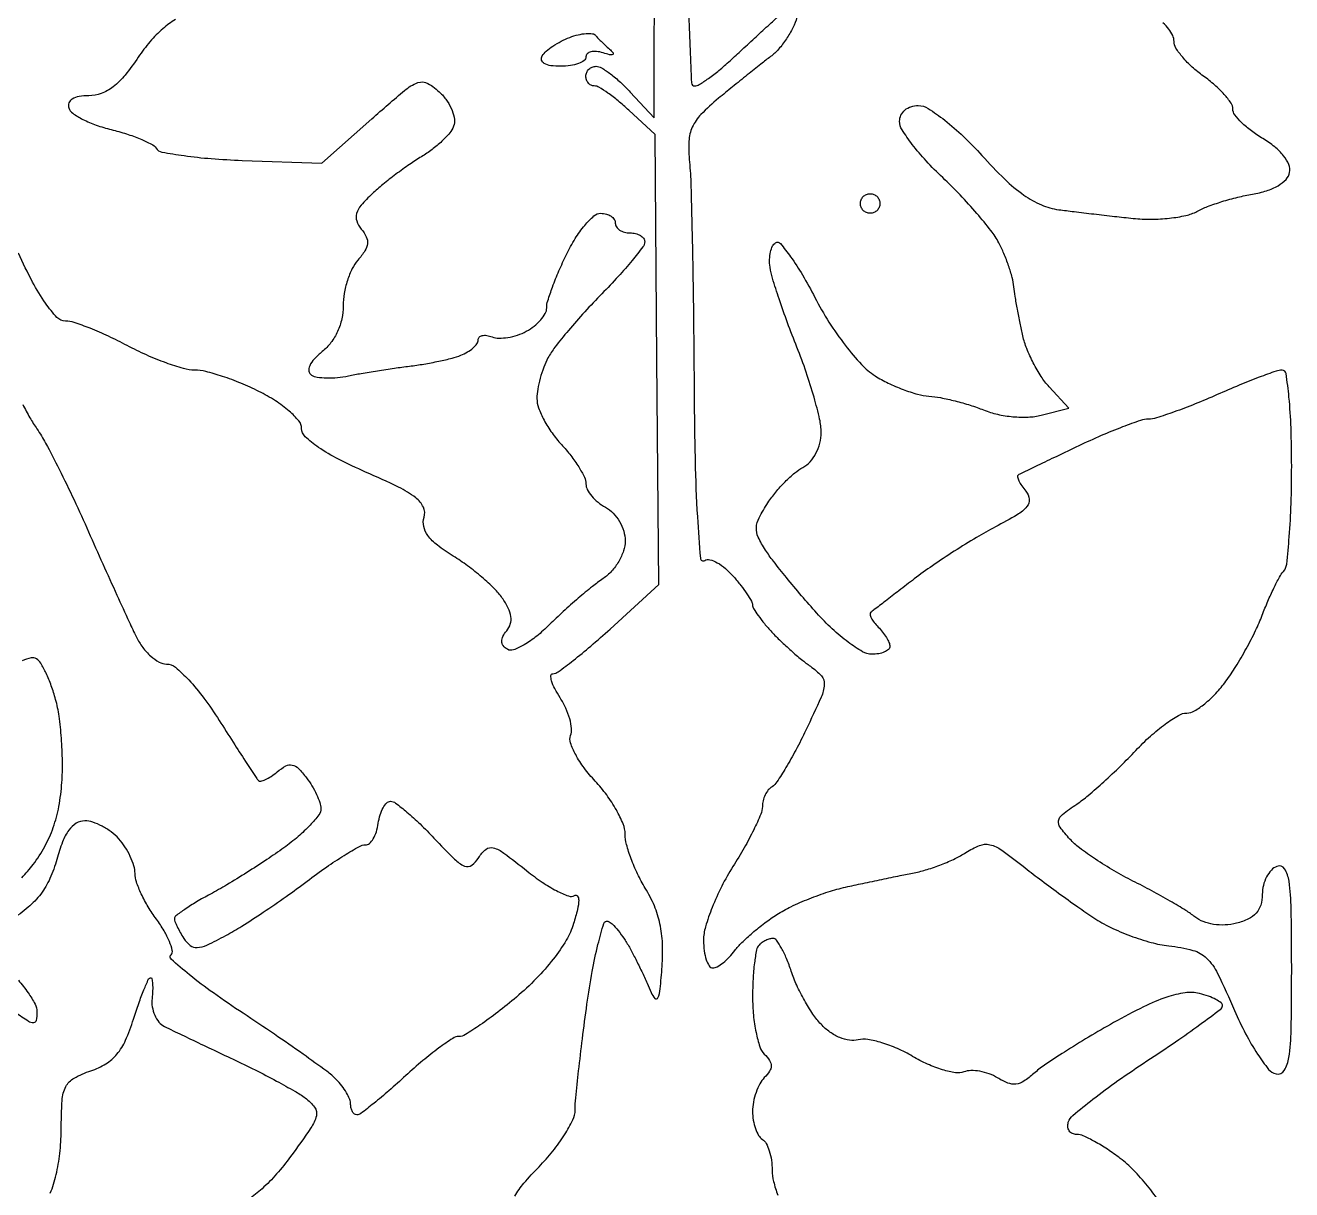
# Model space of a CAD drawing. Extents: x 0 to 102, y 0 to 135.
# Drawn here: x 90.59 to 101.52, y 93.6 to 103.65 of the extents above; entities that cross this region are included whole.
import ezdxf

# ---------------------------------------------------------------- set-up
doc = ezdxf.new("R2010")
doc.units = 0
doc.header["$MEASUREMENT"] = 0

msp = doc.modelspace()

# ---------------------------------------------------------------- linework, layer by layer
for points in [[(94.815615, 93.542927, -0.04665), (94.893726, 93.654057, -0.016855), (95.02395, 93.796791, 0.024171), (95.143726, 93.931992, 0.027258), (95.244844, 94.072994, 0.028025), (95.316597, 94.200791, 0.115374), (95.336334, 94.2867, -0.025771), (95.341304, 94.390949, -0.002965), (95.365928, 94.624398, -0.003567), (95.398869, 94.901894, -0.002902), (95.438004, 95.198711, -0.0101), (95.482831, 95.481706, -0.017227), (95.533133, 95.715702, -0.011615), (95.583347, 95.897544, -0.422761), (95.61815, 95.915583, -0.116743), (95.655368, 95.89255, -0.025042), (95.706584, 95.835791, -0.024874), (95.760587, 95.762388, -0.021476), (95.809929, 95.680372, -0.007568), (95.85849, 95.587893, -0.005384), (95.910213, 95.482871, -0.005436), (95.957407, 95.381572, -0.011516), (95.991288, 95.3019, 0.091986), (96.02416, 95.249759, 0.544165), (96.050101, 95.254262, 0.075829), (96.069876, 95.331432, 0.007255), (96.086406, 95.525491, 0.027503), (96.089478, 95.724007, 0.04306), (96.068098, 95.893354, 0.04604), (96.019596, 96.048135, 0.037971), (95.940982, 96.202291, -0.024947), (95.874683, 96.324343, -0.022745), (95.818602, 96.45616, -0.023397), (95.779393, 96.578572, -0.065456), (95.767516, 96.667703, 0.096959), (95.750037, 96.756175, 0.03136), (95.691569, 96.876881, 0.029925), (95.608096, 97.006083, 0.02949), (95.509418, 97.125063, -0.028044), (95.41405, 97.239377, -0.036207), (95.340674, 97.354656, -0.039314), (95.29604, 97.455726, -0.177758), (95.296964, 97.519143, 0.117139), (95.304974, 97.578925, 0.042769), (95.289122, 97.663393, 0.039513), (95.255183, 97.756375, 0.037787), (95.206616, 97.844333, -0.02386), (95.159716, 97.923952, -0.04853), (95.132292, 97.991122, -0.08548), (95.126827, 98.036398, -0.392149), (95.14412, 98.053265, 0.153439), (95.189304, 98.06874, 0.00722), (95.319116, 98.167204, 0.011334), (95.470938, 98.291499, 0.007855), (95.637089, 98.438525), (96.056878, 98.821921), (96.041209, 100.765096), (96.025541, 102.708271), (95.799417, 102.917835, 0.01472), (95.707542, 102.998087, 0.019058), (95.618494, 103.06584, 0.017042), (95.541437, 103.116131, 0.136882), (95.501046, 103.1274, -0.116351), (95.473489, 103.133901, -0.100505), (95.450022, 103.152251, -0.093107), (95.43427, 103.179692, -0.084057), (95.4288, 103.212, -0.103907), (95.435582, 103.244281, -0.098963), (95.454838, 103.271749, -0.096726), (95.483605, 103.290156, -0.094374), (95.51744, 103.2966, -0.138313), (95.564065, 103.283451, -0.024061), (95.640418, 103.231453, -0.024539), (95.726425, 103.159734, -0.019818), (95.811616, 103.074822), (96.017152, 102.853045), (96.019813, 104.449572, -0.001573)], [(96.316802, 103.726233, 0.00111), (96.33962, 103.154297, 0.401937), (96.367674, 103.1274, 0.140539), (96.406737, 103.138601, 0.01519), (96.485618, 103.191288, 0.017696), (96.57722, 103.261597, 0.013384), (96.672805, 103.344891, 0.000287), (96.777832, 103.44159, 0.000191), (96.898226, 103.552649, 0.000192), (97.015044, 103.660575, 0.000374), (97.108096, 103.746741)], [(91.886308, 103.701407, 0.041042), (91.777649, 103.621422, 0.036823), (91.666471, 103.509171, 0.030604), (91.565309, 103.37493, -0.025287), (91.452255, 103.221544, -0.056086), (91.348427, 103.120258, -0.074388), (91.246002, 103.062635, -0.09124), (91.138208, 103.0428, 0.040333), (91.054123, 103.036006, 0.097366), (90.995887, 103.014394, 0.160797), (90.966976, 102.980239, 0.17681), (90.965525, 102.93705, 0.163359), (90.999806, 102.891034, 0.033989), (91.087497, 102.838624, 0.032352), (91.20249, 102.789181, 0.025653), (91.332125, 102.750483, -0.017444), (91.463281, 102.713664, -0.021356), (91.582824, 102.669855, -0.020419), (91.678587, 102.625377, -0.123477), (91.719391, 102.589492, 0.198394), (91.769887, 102.556742, 0.010854), (91.960367, 102.525621, 0.0155), (92.194698, 102.499919, 0.010593), (92.462093, 102.484645), (93.149504, 102.459972), (93.581337, 102.843501, -0.005843), (93.864539, 103.089164, -0.08626), (93.977666, 103.155562, -0.222045), (94.06548, 103.148669, -0.067618), (94.17438, 103.06582, -0.049879), (94.232464, 102.994828, -0.0528), (94.274061, 102.915032, -0.058852), (94.29415, 102.838741, -0.127258), (94.287342, 102.778878, -0.083969), (94.253237, 102.721195, -0.028119), (94.185705, 102.649817, -0.027067), (94.100676, 102.5778, -0.027802), (94.009097, 102.516081, 0.017026), (93.906919, 102.450375, 0.010091), (93.789483, 102.36552, 0.010092), (93.675611, 102.276029, 0.017083), (93.584451, 102.196007, 0.024611), (93.488879, 102.096852, 0.104847), (93.449018, 102.025398, 0.163219), (93.450532, 101.961405, 0.086586), (93.490376, 101.891812, -0.061819), (93.533416, 101.824552, -0.13935), (93.543497, 101.765415, -0.117333), (93.521344, 101.703121, -0.037311), (93.461338, 101.624163, 0.067209), (93.411751, 101.55014, 0.035702), (93.370272, 101.447671, 0.034773), (93.342245, 101.334971, 0.045208), (93.333337, 101.229012, -0.054688), (93.321685, 101.116041, -0.05375), (93.285811, 101.007587, -0.054724), (93.228448, 100.911057, -0.061232), (93.153357, 100.833279, 0.033671), (93.084176, 100.769092, 0.080946), (93.045175, 100.711339, 0.144632), (93.03839, 100.66493, 0.222335), (93.060246, 100.631548, 0.10312), (93.109647, 100.613624, 0.030291), (93.190471, 100.606982, 0.029018), (93.284546, 100.610427, 0.027504), (93.379314, 100.624712, -0.007967), (93.488701, 100.645599, -0.003864), (93.629145, 100.668986, -0.003831), (93.775804, 100.691095, -0.00551), (93.906, 100.708241, 0.011858), (94.030222, 100.726207, 0.010503), (94.15861, 100.75068, 0.010607), (94.273298, 100.777603, 0.031419), (94.35015, 100.802612, 0.03967), (94.406804, 100.83045, 0.047677), (94.45471, 100.865475, 0.054601), (94.487804, 100.902075, 0.157797), (94.4982, 100.934196, -0.1981), (94.508047, 100.958074, -0.143429), (94.533535, 100.972118, -0.094466), (94.572415, 100.973297, -0.052137), (94.618489, 100.96093, 0.090556), (94.67715, 100.949905, 0.041437), (94.755088, 100.95597, 0.039237), (94.838431, 100.97627, 0.043539), (94.914589, 101.008862, 0.043946), (94.98185, 101.052856, 0.046995), (95.038756, 101.107049, 0.052054), (95.077904, 101.162839, 0.127651), (95.0904, 101.210986, -0.076997), (95.100003, 101.272975, -0.011805), (95.140683, 101.391357, -0.012955), (95.196037, 101.529744, -0.010916), (95.261574, 101.67331, -0.026629), (95.336267, 101.808961, -0.034914), (95.419163, 101.923527, -0.037487), (95.498502, 102.005167, -0.183197), (95.557674, 102.0276, -0.065927), (95.605431, 102.021276, -0.083175), (95.645903, 102.002749, -0.099213), (95.672973, 101.975262, -0.146019), (95.6826, 101.943, 0.148195), (95.692377, 101.910737, 0.098894), (95.719877, 101.883251, 0.082425), (95.760986, 101.864719, 0.064853), (95.8095, 101.8584, -0.057284), (95.858037, 101.852821, -0.076581), (95.899123, 101.836327, -0.095561), (95.92666, 101.811923, -0.165254), (95.9364, 101.783258, -0.164145), (95.921145, 101.738043, -0.009192), (95.827856, 101.620088, -0.013355), (95.708454, 101.482362, -0.009328), (95.566889, 101.333303, 0.009777), (95.418402, 101.176675, 0.010098), (95.277784, 101.016015, 0.009869), (95.161665, 100.87214, 0.042001), (95.101589, 100.779507, 0.032991), (95.064898, 100.698531, 0.022978), (95.033938, 100.603044, 0.023262), (95.012638, 100.508271, 0.043667), (95.0058, 100.43012, 0.08894), (95.020371, 100.348853, 0.03326), (95.067928, 100.242736, 0.031672), (95.13636, 100.131405, 0.033249), (95.2173, 100.031505, -0.022264), (95.29826, 99.935948, -0.025405), (95.366672, 99.837557, -0.025766), (95.415523, 99.749241, -0.113921), (95.4288, 99.691723, 0.121318), (95.440936, 99.64244, 0.053565), (95.478502, 99.586327, 0.048642), (95.533274, 99.532508, 0.047039), (95.598, 99.4896, -0.078028), (95.663842, 99.439843, -0.059765), (95.718414, 99.367838, -0.059246), (95.754834, 99.284225, -0.07324), (95.7672, 99.200253, -0.079238), (95.753398, 99.113706, -0.052952), (95.712218, 99.02201, -0.051415), (95.65082, 98.937916, -0.061752), (95.57685, 98.873811, 0.021688), (95.485085, 98.806327, 0.008183), (95.362578, 98.704426, 0.008088), (95.232719, 98.58906, 0.009762), (95.114712, 98.476434, -0.02576), (95.003912, 98.37726, -0.037224), (94.895775, 98.302617, -0.04138), (94.80372, 98.258486, -0.233589), (94.751054, 98.263485, -0.089645), (94.715771, 98.295212, -0.157523), (94.702552, 98.331754, -0.12994), (94.712242, 98.374329, -0.052674), (94.745483, 98.424247, 0.10084), (94.776366, 98.481908, 0.106725), (94.781369, 98.545853, 0.081923), (94.758799, 98.619322, 0.037388), (94.707354, 98.705877, 0.045105), (94.638927, 98.786925, 0.017896), (94.531617, 98.885639, 0.017539), (94.407464, 98.984575, 0.021051), (94.283828, 99.068375, -0.024484), (94.146609, 99.162763, -0.06899), (94.064778, 99.245226, -0.106927), (94.028813, 99.323493, -0.132015), (94.032398, 99.403417, 0.192664), (94.026019, 99.490248, 0.114969), (93.95972, 99.571745, 0.051856), (93.811862, 99.663482, 0.010211), (93.527733, 99.794229, -0.015066), (93.293531, 99.904768, -0.031654), (93.120432, 100.007216, -0.038967), (93.006428, 100.098577, -0.207221), (92.9754, 100.17023, 0.176929), (92.951847, 100.234707, 0.039105), (92.867854, 100.319843, 0.035793), (92.748795, 100.408939, 0.026929), (92.606584, 100.489804, 0.01787), (92.45181, 100.56031, 0.017654), (92.291775, 100.619892, 0.017827), (92.14823, 100.662019, 0.062533), (92.052808, 100.674, -0.06932), (91.955932, 100.687496, -0.017898), (91.805474, 100.736128, -0.017863), (91.636225, 100.804542, -0.017332), (91.470548, 100.8855, 0.012959), (91.308452, 100.966471, 0.014981), (91.149945, 101.034872, 0.01411), (91.013171, 101.084676, 0.080421), (90.937047, 101.097, -0.208803), (90.863696, 101.129028, -0.035288), (90.765666, 101.251033, -0.029552), (90.653784, 101.434655, -0.014061), (90.530864, 101.682738, -0.017561)], [(97.24924, 103.7196, -0.048761), (97.214899, 103.629341, -0.031941), (97.159084, 103.532951, -0.032067), (97.091956, 103.445168, -0.051994), (97.023283, 103.3812, 0.005502), (96.939457, 103.316537, 0.001987), (96.821712, 103.222863, 0.00197), (96.693558, 103.119242, 0.002342), (96.573427, 103.020382, 0.025122), (96.421954, 102.881103, 0.087422), (96.346882, 102.771998, 0.096668), (96.317582, 102.649913, 0.034773), (96.322377, 102.470482, -0.017176), (96.334815, 102.269763, -0.001654), (96.34666, 101.780994, -0.002103), (96.356406, 101.198036, -0.001659), (96.362208, 100.567007, 0.003702), (96.371203, 99.889641, 0.009841), (96.390725, 99.406246, 0.005951), (96.416397, 99.050051, 0.55953), (96.454558, 99.030825, -0.20723), (96.498032, 99.037169, -0.061658), (96.561576, 99.011276, -0.050404), (96.633142, 98.96117, -0.036218), (96.70229, 98.892223, -0.01342), (96.765367, 98.815424, -0.017514), (96.818616, 98.741735, -0.015213), (96.858392, 98.678333, -0.133249), (96.867, 98.646608, 0.138503), (96.875827, 98.615355, 0.016655), (96.91571, 98.554983, 0.018797), (96.96932, 98.485148, 0.014431), (97.032822, 98.412915, 0.014369), (97.108548, 98.336177, 0.009618), (97.199301, 98.252633, 0.009689), (97.290439, 98.175015, 0.018768), (97.3667, 98.117215, -0.057519), (97.460869, 98.033631, -0.203372), (97.486416, 97.958727, -0.08754), (97.459032, 97.850225, -0.006129), (97.326502, 97.564356, -0.010132), (97.24066, 97.393945, -0.013228), (97.154946, 97.241906, -0.010825), (97.077942, 97.119478, -0.108959), (97.034924, 97.077711, 0.087581), (97.003026, 97.049263, 0.053336), (96.976076, 97.006394, 0.051393), (96.95778, 96.956572, 0.062395), (96.9516, 96.907245, -0.100346), (96.937758, 96.838966, -0.013663), (96.877046, 96.705664, -0.01527), (96.79498, 96.550023, -0.012352), (96.6978, 96.388075, 0.023821), (96.600657, 96.21744, 0.022752), (96.518554, 96.035745, 0.023376), (96.460988, 95.868866, 0.071478), (96.444, 95.750637, 0.031923), (96.449808, 95.659757, 0.049252), (96.467442, 95.583088, 0.063333), (96.493144, 95.530016, 0.253561), (96.523803, 95.5134, 0.129086), (96.561968, 95.52342, 0.038102), (96.612637, 95.557322, 0.035468), (96.665965, 95.605697, 0.031635), (96.714153, 95.66292, -0.040421), (96.77403, 95.731543, -0.016039), (96.866419, 95.815984, -0.015751), (96.972466, 95.901198, -0.01907), (97.07727, 95.974023, -0.03088), (97.198375, 96.041351, -0.016469), (97.355413, 96.110113, -0.016336), (97.521006, 96.170018, -0.02442), (97.66947, 96.210407, -0.001503), (97.818048, 96.242663, -0.001086), (97.983887, 96.277768, -0.001097), (98.141648, 96.310444, -0.002386), (98.2629, 96.334679, 0.027145), (98.373975, 96.362659, 0.017979), (98.498126, 96.406158, 0.018114), (98.616035, 96.457291, 0.033243), (98.707269, 96.508547, -0.050532), (98.826, 96.56996, -0.153739), (98.915552, 96.576355, -0.096291), (99.017156, 96.530273, -0.013335), (99.203251, 96.390424, 0.006229), (99.342251, 96.282842, 0.003841), (99.508301, 96.15959, 0.003851), (99.67434, 96.040264, 0.006893), (99.812842, 95.945173, 0.035194), (99.954224, 95.86469, 0.022496), (100.128274, 95.790657, 0.02259), (100.306305, 95.733234, 0.038669), (100.459509, 95.703843, -0.036902), (100.668043, 95.6646, -0.130204), (100.785465, 95.597566, -0.085705), (100.879991, 95.465752, -0.010754), (101.02687, 95.14517, 0.018403), (101.122788, 94.944001, 0.024686), (101.225087, 94.769835, 0.023295), (101.321021, 94.637434, 0.175781), (101.385872, 94.597747, 0.314257), (101.455704, 94.627915, 0.102149), (101.496433, 94.739338, 0.032778), (101.51584, 94.977482, 0.003946), (101.52, 95.504542, 0.003937), (101.515915, 96.023389, 0.03166), (101.497079, 96.261169, 0.104004), (101.458059, 96.368196, 0.359465), (101.3931, 96.389994, 0.115257), (101.344548, 96.357068, 0.06569), (101.303477, 96.298827, 0.060141), (101.275656, 96.225553, 0.060757), (101.2662, 96.14802, -0.070848), (101.25312, 96.05617, -0.111526), (101.214735, 95.986744, -0.100385), (101.146815, 95.935802, -0.049417), (101.044752, 95.899163, -0.04803), (100.944931, 95.884085, -0.050985), (100.846097, 95.888827, -0.054532), (100.756778, 95.912472, -0.076208), (100.685202, 95.953441, 0.029747), (100.606907, 96.008455, 0.007202), (100.471021, 96.089657, 0.007363), (100.31216, 96.178412, 0.00726), (100.150006, 96.262883, -0.015695), (99.9872, 96.351216, -0.014646), (99.826382, 96.451548, -0.014804), (99.688862, 96.54904, -0.047269), (99.605928, 96.624882, -0.024343), (99.521642, 96.727655, -0.210559), (99.508837, 96.784081, -0.180332), (99.540978, 96.836653, -0.01717), (99.664622, 96.926975, 0.025947), (99.764344, 97.00254, 0.009177), (99.899257, 97.120555, 0.00908), (100.042987, 97.255855, 0.010547), (100.174555, 97.389826, -0.020475), (100.300983, 97.513553, -0.025002), (100.429264, 97.618068, -0.024761), (100.543476, 97.693576, -0.134463), (100.614399, 97.713, 0.135358), (100.680039, 97.731101, 0.036244), (100.769581, 97.793767, 0.03397), (100.86487, 97.882714, 0.029408), (100.952274, 97.98795, 0.020195), (101.037876, 98.114724, 0.012709), (101.127943, 98.269113, 0.012757), (101.208932, 98.425756, 0.022752), (101.266238, 98.559, -0.010885), (101.314208, 98.678253, -0.011913), (101.365981, 98.791729, -0.01141), (101.414672, 98.886483, -0.05665), (101.448959, 98.93547, 0.155341), (101.477156, 98.999356, 0.007367), (101.499132, 99.235774, 0.011513), (101.514839, 99.521434, 0.007977), (101.52, 99.84492, 0.008523), (101.514379, 100.174633, 0.016181), (101.496753, 100.439497, 0.010856), (101.471936, 100.644414, 0.373142), (101.437812, 100.674, 0.084799), (101.384887, 100.664959, 0.00562), (101.239284, 100.611872, 0.007994), (101.066559, 100.543512, 0.005887), (100.877385, 100.4625, -0.008145), (100.685877, 100.381509, -0.010269), (100.505995, 100.313128, -0.008561), (100.353855, 100.261761, -0.077277), (100.284647, 100.251, 0.083077), (100.215242, 100.239388, 0.008771), (100.060337, 100.183003, 0.01065), (99.877197, 100.108166, 0.008357), (99.681824, 100.019522, 0.000707), (99.492284, 99.929347, 0.001063), (99.327191, 99.850084, 0.000419), (99.185649, 99.781612, 0.02421), (99.160294, 99.767767, 0.32742), (99.153897, 99.75219, 0.049355), (99.165906, 99.718427, 0.039599), (99.190492, 99.675439, 0.023515), (99.226027, 99.628276, -0.149497), (99.254919, 99.559155, -0.204274), (99.234962, 99.495512, -0.082673), (99.150773, 99.424751, -0.01338), (98.963132, 99.320476, 0.014297), (98.800126, 99.229499, 0.008144), (98.608183, 99.110775, 0.008128), (98.418693, 98.984864, 0.013312), (98.2629, 98.871426, -0.000142), (98.130586, 98.769645, -0.000204), (98.013136, 98.679428, -0.00011), (97.913673, 98.603126, -0.003118), (97.88784, 98.583571, 0.28591), (97.880943, 98.565901, 0.069347), (97.891356, 98.534819, 0.05052), (97.915576, 98.496419, 0.030442), (97.95129, 98.45607, -0.030537), (97.989602, 98.412769, -0.031347), (98.021993, 98.365486, -0.033014), (98.044644, 98.321108, -0.101834), (98.0514, 98.28828, -0.212857), (98.039858, 98.262395, -0.080412), (98.005774, 98.240481, -0.061184), (97.955545, 98.225562, -0.041649), (97.896078, 98.2206, -0.134552), (97.816222, 98.242486, -0.027059), (97.692534, 98.325141, -0.026787), (97.55498, 98.440242, -0.022233), (97.421272, 98.576485, -0.006248), (97.289919, 98.726533, -0.005854), (97.159436, 98.883076, -0.005838), (97.046911, 99.02468, -0.019941), (96.978554, 99.120448, -0.035756), (96.915953, 99.232743, -0.123007), (96.900131, 99.314011, -0.10799), (96.923476, 99.399146, -0.024318), (97.000041, 99.529399, -0.027788), (97.066976, 99.620131, -0.022297), (97.148433, 99.710106, -0.022828), (97.231459, 99.786652, -0.051989), (97.301981, 99.834412, 0.087834), (97.363745, 99.883006, 0.061429), (97.414334, 99.955966, 0.058511), (97.447822, 100.043168, 0.062526), (97.4592, 100.133798, 0.055934), (97.446196, 100.249679, 0.013118), (97.397867, 100.43916, 0.013357), (97.330331, 100.655425, 0.012771), (97.250406, 100.871071, -0.006562), (97.16872, 101.083339, -0.007391), (97.095937, 101.289456, -0.006836), (97.039082, 101.466342, -0.039334), (97.017756, 101.5623, -0.042266), (97.013979, 101.630166, -0.049221), (97.022175, 101.694223, -0.056121), (97.040205, 101.74556, -0.149134), (97.066301, 101.7738, -0.365951), (97.107099, 101.766676, -0.018741), (97.195571, 101.652404, -0.022565), (97.297505, 101.49553, -0.013578), (97.404701, 101.301136, 0.022317), (97.526752, 101.088669, 0.022357), (97.667188, 100.888057, 0.023389), (97.807112, 100.722682, 0.064138), (97.9245, 100.625066, 0.028661), (98.03717, 100.562295, 0.022382), (98.165874, 100.506932, 0.022875), (98.290743, 100.466143, 0.050053), (98.3898, 100.449143, -0.030194), (98.48931, 100.436102, -0.01433), (98.615556, 100.407958, -0.014146), (98.746312, 100.370884, -0.019455), (98.86133, 100.329747, 0.041014), (98.980682, 100.292775, 0.032017), (99.114839, 100.271893, 0.032634), (99.246633, 100.268578, 0.051498), (99.358488, 100.284683), (99.595616, 100.344199), (99.426495, 100.530249, -0.040774), (99.357464, 100.619883, -0.024432), (99.289949, 100.736201, -0.024367), (99.233715, 100.859361, -0.038542), (99.199148, 100.9701, -0.006521), (99.175513, 101.07966, -0.005114), (99.152652, 101.199049, -0.005173), (99.133669, 101.310552, -0.012638), (99.122624, 101.3931, 0.038282), (99.107751, 101.472904, 0.01732), (99.076763, 101.574726, 0.017031), (99.036475, 101.680437, 0.022327), (98.992199, 101.7738, 0.043222), (98.92463, 101.878326, 0.012748), (98.803724, 102.026095, 0.012695), (98.65869, 102.186014, 0.013339), (98.508037, 102.335677, -0.0179), (98.365582, 102.4798, -0.022723), (98.245286, 102.623102, -0.02158), (98.157254, 102.749123, -0.142605), (98.136, 102.822127, -0.11268), (98.148118, 102.875218, -0.105738), (98.18223, 102.919214, -0.09669), (98.234286, 102.948182, -0.078918), (98.29736, 102.9582, -0.144141), (98.382714, 102.933072, -0.023302), (98.525251, 102.831482, -0.024077), (98.686246, 102.691991, -0.019098), (98.846568, 102.526821, 0.017293), (99.043249, 102.322722, 0.03884), (99.208801, 102.185617, 0.051091), (99.359841, 102.100745, 0.069799), (99.510057, 102.059094, 0.002534), (99.641657, 102.042419, 0.001178), (99.812607, 102.022045, 0.001167), (99.992199, 102.001495, 0.001628), (100.15294, 101.984012, 0.028119), (100.306944, 101.976482, 0.025511), (100.46596, 101.985774, 0.026383), (100.607403, 102.00891, 0.070696), (100.70284, 102.044403, -0.034113), (100.793603, 102.085919, -0.015019), (100.918556, 102.128825, -0.014783), (101.054294, 102.166562, -0.019218), (101.180689, 102.192601, 0.035308), (101.303878, 102.222137, 0.055844), (101.403049, 102.266125, 0.070453), (101.47155, 102.320365, 0.143508), (101.502682, 102.380853, 0.148279), (101.495693, 102.447704, 0.068213), (101.450632, 102.523775, 0.054932), (101.373755, 102.601368, 0.036697), (101.270943, 102.672756, -0.027354), (101.171966, 102.738776, -0.034206), (101.088347, 102.810844, -0.036519), (101.028965, 102.878814, -0.162678), (101.0124, 102.92838, 0.151813), (100.996499, 102.979542, 0.03184), (100.937846, 103.054139, 0.030669), (100.855762, 103.135262, 0.02486), (100.7586, 103.212, -0.028456), (100.661454, 103.289865, -0.033568), (100.579354, 103.374345, -0.035724), (100.521345, 103.453475, -0.14122), (100.5048, 103.510884, 0.108433), (100.493545, 103.562171, 0.056003), (100.459396, 103.618636, 0.051822), (100.409352, 103.671355, 0.054171)], [(89.807848, 102.4083, -0.000019), (89.863601, 102.189799, -0.000015), (89.924036, 101.952886, -0.000015), (89.980225, 101.732562, -0.000036)], [(90.568385, 100.3779, 0.014364), (90.630091, 100.262784, 0.021522), (90.691034, 100.1664, -0.029477), (90.765995, 100.043564, -0.00608), (90.882404, 99.818218, -0.006374), (91.011283, 99.552721, -0.005964), (91.136315, 99.2781, 0.001375), (91.258985, 99.001975, 0.001459), (91.380776, 98.731963, 0.001389), (91.486965, 98.500076, 0.006715), (91.54943, 98.36931, 0.046323), (91.604073, 98.280514, 0.049255), (91.673142, 98.205273, 0.054705), (91.745549, 98.153537, 0.127324), (91.80955, 98.13666, -0.17611), (91.88611, 98.108437, -0.029587), (92.001144, 97.998887, -0.028066), (92.130944, 97.843062, -0.018153), (92.263935, 97.64955, 0.00122), (92.384495, 97.460734, 0.001819), (92.490939, 97.296241, 0.000765), (92.582765, 97.155931, 0.03853), (92.60289, 97.129894, 0.280889), (92.622854, 97.123979, 0.045028), (92.662747, 97.138523, 0.038624), (92.7119, 97.166459, 0.024681), (92.7645, 97.205898, -0.048478), (92.838773, 97.256259, -0.176617), (92.894212, 97.2646, -0.149741), (92.947737, 97.235528, -0.032019), (93.017654, 97.154503, -0.027066), (93.064379, 97.085288, -0.025611), (93.104299, 97.010169, -0.026508), (93.132641, 96.940079, -0.076571), (93.141909, 96.888681, -0.171318), (93.124236, 96.834217, -0.026084), (93.049024, 96.745873, -0.026659), (92.945292, 96.647269, -0.020249), (92.821926, 96.550281, -0.009554), (92.675715, 96.448816, -0.006134), (92.502439, 96.336456, -0.006164), (92.330041, 96.230595, -0.011489), (92.187426, 96.149812, 0.010454), (92.06802, 96.082501, 0.015928), (91.967579, 96.018677, 0.010518), (91.888542, 95.962376, 0.244742), (91.876895, 95.938312, 0.088891), (91.882039, 95.91377, 0.015132), (91.901341, 95.869865, 0.016098), (91.927532, 95.819142, 0.013726), (91.958294, 95.767387, 0.086461), (92.0134, 95.706577, 0.185161), (92.073053, 95.688392, 0.093066), (92.158319, 95.710698, 0.013134), (92.321108, 95.792925, 0.017243), (92.45846, 95.873122, 0.006635), (92.643689, 95.993484, 0.00656), (92.84134, 96.129466, 0.008035), (93.022259, 96.261881, -0.009576), (93.188709, 96.382919, -0.013297), (93.342634, 96.484425, -0.009769), (93.473432, 96.562272, -0.141616), (93.5253, 96.574743, 0.198846), (93.559674, 96.587181, 0.073054), (93.59299, 96.627944, 0.057968), (93.620367, 96.68867, 0.04169), (93.636934, 96.76125, -0.037818), (93.652976, 96.834123, -0.052608), (93.678815, 96.895685, -0.065028), (93.709853, 96.938041, -0.204932), (93.741545, 96.9516, -0.16352), (93.786141, 96.936615, -0.013266), (93.883873, 96.858408, -0.016748), (93.997325, 96.755873, -0.01207), (94.117126, 96.63435, 0.008666), (94.29553, 96.450902, 0.092781), (94.381052, 96.392773, 0.26557), (94.442968, 96.399437, 0.102359), (94.503404, 96.46557, -0.089987), (94.565201, 96.536615, -0.24065), (94.629033, 96.54976, -0.093475), (94.720316, 96.505029, -0.008725), (94.919191, 96.350842, 0.02053), (95.050707, 96.25376, 0.029681), (95.174928, 96.180058, 0.029554), (95.278808, 96.134034, 0.231913), (95.329871, 96.139044, -0.389454), (95.355431, 96.13415, -0.168706), (95.366741, 96.098172, -0.051891), (95.355879, 96.017214, -0.015181), (95.322652, 95.895941, -0.060028), (95.258793, 95.752052, -0.030906), (95.147437, 95.589074, -0.028164), (95.000882, 95.421134, -0.024115), (94.828906, 95.261319, -0.010479), (94.667664, 95.131041, -0.014346), (94.516871, 95.02111, -0.011062), (94.388173, 94.936952, -0.140157), (94.333082, 94.9212, 0.147031), (94.279145, 94.904989, 0.012688), (94.159939, 94.821795, 0.015865), (94.020857, 94.712416, 0.011642), (93.873499, 94.5828, -0.006832), (93.72891, 94.453131, -0.010114), (93.598361, 94.343805, -0.005699), (93.48645, 94.255955, -0.165006), (93.452389, 94.2444, -0.164384), (93.431794, 94.251359, -0.095764), (93.414259, 94.271026, -0.076876), (93.40241, 94.300374, -0.057638), (93.3984, 94.335043, 0.096832), (93.389924, 94.3784, 0.034367), (93.362039, 94.43542, 0.032567), (93.321988, 94.495413, 0.032921), (93.274619, 94.549467, 0.037852), (93.192025, 94.62042, 0.004059), (92.987313, 94.76841, 0.004977), (92.740001, 94.940478, 0.003986), (92.470379, 95.120984, -0.009258), (92.213588, 95.296848, -0.015818), (92.006837, 95.454229, -0.00991), (91.849142, 95.587619, -0.432933), (91.847901, 95.626701, 0.257859), (91.858857, 95.664707, 0.041538), (91.834699, 95.740891, 0.037039), (91.787948, 95.834277, 0.024616), (91.72154, 95.934015, -0.024888), (91.650986, 96.040106, -0.024914), (91.59135, 96.152646, -0.025691), (91.549431, 96.255768, -0.083878), (91.5372, 96.328163, 0.074261), (91.527259, 96.394727, 0.035206), (91.496071, 96.475884, 0.03391), (91.450775, 96.557811, 0.040699), (91.397188, 96.627689, 0.047717), (91.332333, 96.686892, 0.039638), (91.253412, 96.736954, 0.041273), (91.173012, 96.771282, 0.080434), (91.104349, 96.7824, 0.138105), (91.030338, 96.76156, 0.098321), (90.966663, 96.702837, 0.065709), (90.911329, 96.60121, 0.026089), (90.861978, 96.44986, -0.040073), (90.803259, 96.285506, -0.055647), (90.723681, 96.151052, -0.054999), (90.615622, 96.036327, -0.037981), (90.471278, 95.931195)], [(90.559615, 96.290776, 0.027454), (90.657588, 96.40557, 0.038019), (90.758036, 96.560368, 0.040448), (90.831529, 96.725494, 0.038492), (90.880137, 96.90752, 0.029029), (90.906157, 97.112994, 0.020556), (90.911045, 97.29525, 0.01522), (90.902029, 97.496668, 0.01544), (90.881808, 97.686641, 0.033132), (90.852093, 97.830886, 0.019462), (90.814449, 97.949086, 0.023274), (90.769615, 98.056993, 0.022896), (90.724156, 98.143026, 0.121932), (90.687251, 98.180741, 0.192404), (90.640877, 98.188864, 0.044948), (90.563898, 98.165339, 0.039983)], [(100.382397, 93.486629, 0.022593), (100.275132, 93.631948, 0.022594), (100.155208, 93.766977, 0.036964), (100.040759, 93.868475, 0.017065), (99.929308, 93.947618, 0.020124), (99.818555, 94.014475, 0.019428), (99.72171, 94.062941, 0.106692), (99.664915, 94.0752, -0.108308), (99.627467, 94.083408, -0.135205), (99.600349, 94.106264, -0.129695), (99.588057, 94.140607, -0.09564), (99.592305, 94.18095, -0.146012), (99.631596, 94.240197, -0.008246), (99.804791, 94.379892, -0.012086), (100.020642, 94.539958, -0.008529), (100.270439, 94.7097, 0.005118), (100.518429, 94.875753, 0.007973), (100.728306, 95.024388, 0.003219), (100.903772, 95.154647, 0.208143), (100.922084, 95.186979, 0.261566), (100.911659, 95.211181, 0.040866), (100.866226, 95.240346, 0.036599), (100.801605, 95.268882, 0.024197), (100.723903, 95.292432, 0.098508), (100.599869, 95.29858, 0.045173), (100.441788, 95.260373, 0.032845), (100.241786, 95.177436, 0.013728), (99.983653, 95.041003, 0.006546), (99.767108, 94.915065, 0.00712), (99.559974, 94.7869, 0.006737), (99.385759, 94.672308, 0.034387), (99.294518, 94.600904, -0.03917), (99.209208, 94.535447, -0.115321), (99.140086, 94.510485, -0.122449), (99.069581, 94.519471, -0.046984), (98.980612, 94.564033, 0.051819), (98.909385, 94.598854, 0.044463), (98.828769, 94.620497, 0.046666), (98.751255, 94.626724, 0.088555), (98.689958, 94.614951, -0.132582), (98.619676, 94.607702, -0.033624), (98.5069, 94.633878, -0.031899), (98.377531, 94.682436, -0.027556), (98.248675, 94.749183, 0.028934), (98.117756, 94.816543, 0.030528), (97.982222, 94.866987, 0.032062), (97.860907, 94.895541, 0.106105), (97.779379, 94.891922, -0.101021), (97.70483, 94.887861, -0.062572), (97.620052, 94.9115, -0.056317), (97.534577, 94.959246, -0.049751), (97.457924, 95.026659, -0.039519), (97.388401, 95.114228, -0.020196), (97.314795, 95.233841, -0.019935), (97.248479, 95.363943, -0.028197), (97.200846, 95.484898, 0.019126), (97.160504, 95.593051, 0.028149), (97.116264, 95.684274, 0.027163), (97.073823, 95.751646, 0.243216), (97.043739, 95.7672, 0.07084), (97.01516, 95.76313, 0.038866), (96.982015, 95.750632, 0.037824), (96.949692, 95.732387, 0.049014), (96.9234, 95.7108, 0.151046), (96.901286, 95.668895, 0.015156), (96.883567, 95.555823, 0.017946), (96.871116, 95.416664, 0.013339), (96.867, 95.26242, 0.02368), (96.874464, 95.104914, 0.027052), (96.896821, 94.955763, 0.027716), (96.929245, 94.833043, 0.118469), (96.96852, 94.76892, -0.049631), (97.013746, 94.713698, -0.147822), (97.02774, 94.6674, -0.147822), (97.013746, 94.621102, -0.049631), (96.96852, 94.56588, 0.074024), (96.929591, 94.513333, 0.038592), (96.896821, 94.43849, 0.037328), (96.874477, 94.35481, 0.046611), (96.867, 94.274773, 0.040867), (96.873255, 94.198369, 0.0433), (96.891851, 94.125518, 0.047457), (96.919105, 94.066299, 0.123387), (96.9516, 94.0329, -0.133813), (96.984146, 93.998047, -0.044493), (97.011349, 93.933019, -0.040553), (97.029957, 93.85217, -0.036306), (97.0362, 93.766301, 0.061772), (97.048303, 93.668707, 0.032154), (97.085903, 93.551756, 0.031406)], [(90.806323, 93.567715, 0.034169), (90.856438, 93.728279, 0.031145), (90.888255, 93.911478, 0.025739), (90.899787, 94.109334, -0.0134), (90.908536, 94.369977, -0.100708), (90.940242, 94.488641, -0.153831), (91.010683, 94.561708, -0.044198), (91.1565, 94.6251, 0.056802), (91.285972, 94.685301, 0.082873), (91.380851, 94.767528, 0.068591), (91.455472, 94.888051, 0.027741), (91.524078, 95.06925, -0.007877), (91.570094, 95.207077, -0.012564), (91.614208, 95.323182, -0.006411), (91.654347, 95.417841, -0.297574), (91.671131, 95.4288, -0.358897), (91.683012, 95.419011, -0.029772), (91.688711, 95.376401, -0.029142), (91.689584, 95.318812, -0.017351), (91.684253, 95.250421, 0.068511), (91.686027, 95.177448, 0.063533), (91.707297, 95.105651, 0.067625), (91.743975, 95.045821, 0.105113), (91.791, 95.008077, 0.004596), (91.866328, 94.970973, 0.000701), (92.017305, 94.898582, 0.000784), (92.19575, 94.813672, 0.000679), (92.3832, 94.725149, -0.006546), (92.572937, 94.632808, -0.006747), (92.758276, 94.536432, -0.006552), (92.916611, 94.448672, -0.028407), (93.006656, 94.390188, -0.075107), (93.087393, 94.309877, -0.224584), (93.102196, 94.235431, -0.089444), (93.055294, 94.131512, -0.007087), (92.879756, 93.883832, -0.022871), (92.759465, 93.734001, -0.028275), (92.633753, 93.606603, -0.028735), (92.519051, 93.514213, -0.147608)], [(90.530384, 95.40598, -0.029581), (90.614667, 95.298954, -0.030809), (90.674363, 95.200777, -0.121777), (90.6912, 95.132672, -0.042987), (90.684867, 95.059148, -0.357566), (90.66132, 95.038821, -0.150813), (90.617128, 95.051242, -0.009408), (90.503176, 95.127903, 0.024165)]]:
    msp.add_lwpolyline(points, format="xyb")
for points in [[(95.5134, 103.562673, 0.020919), (95.535446, 103.53749, 0.007989), (95.568126, 103.504249, 0.007895), (95.604809, 103.469233, 0.009602), (95.6403, 103.437654, -0.06021), (95.663927, 103.411911, -0.489435), (95.660018, 103.398716, -0.153484), (95.633584, 103.39692, -0.018628), (95.57685, 103.412864, 0.049125), (95.520142, 103.425133, 0.085879), (95.47229, 103.422428, 0.129469), (95.440781, 103.405812, 0.210007), (95.4288, 103.378545, -0.235217), (95.413159, 103.347136, -0.071341), (95.365205, 103.320671, -0.054505), (95.295222, 103.302582, -0.036026), (95.212307, 103.2966, -0.032896), (95.126029, 103.302283, -0.095768), (95.069631, 103.321128, -0.199556), (95.046549, 103.35066, -0.208717), (95.051764, 103.387129, -0.078162), (95.085727, 103.426676, -0.028647), (95.144651, 103.471277, -0.027563), (95.215747, 103.513465, -0.029609), (95.289407, 103.546468, -0.030949), (95.362072, 103.568957, -0.041535), (95.430153, 103.579612, -0.047359), (95.485005, 103.578382, -0.196596)], [(97.8822, 102.1968, -0.099038), (97.914487, 102.190341, -0.097945), (97.941949, 102.171949, -0.097945), (97.960341, 102.144487, -0.099038), (97.9668, 102.1122, -0.099038), (97.960341, 102.079913, -0.097945), (97.941949, 102.052451, -0.097945), (97.914487, 102.034059, -0.099038), (97.8822, 102.0276, -0.099038), (97.849913, 102.034059, -0.097945), (97.822451, 102.052451, -0.097945), (97.804059, 102.079913, -0.099038), (97.7976, 102.1122, -0.099038), (97.804059, 102.144487, -0.097945), (97.822451, 102.171949, -0.097945), (97.849913, 102.190341, -0.099038)]]:
    msp.add_lwpolyline(points, format="xyb", close=True)

doc.saveas('drawing.dxf')
